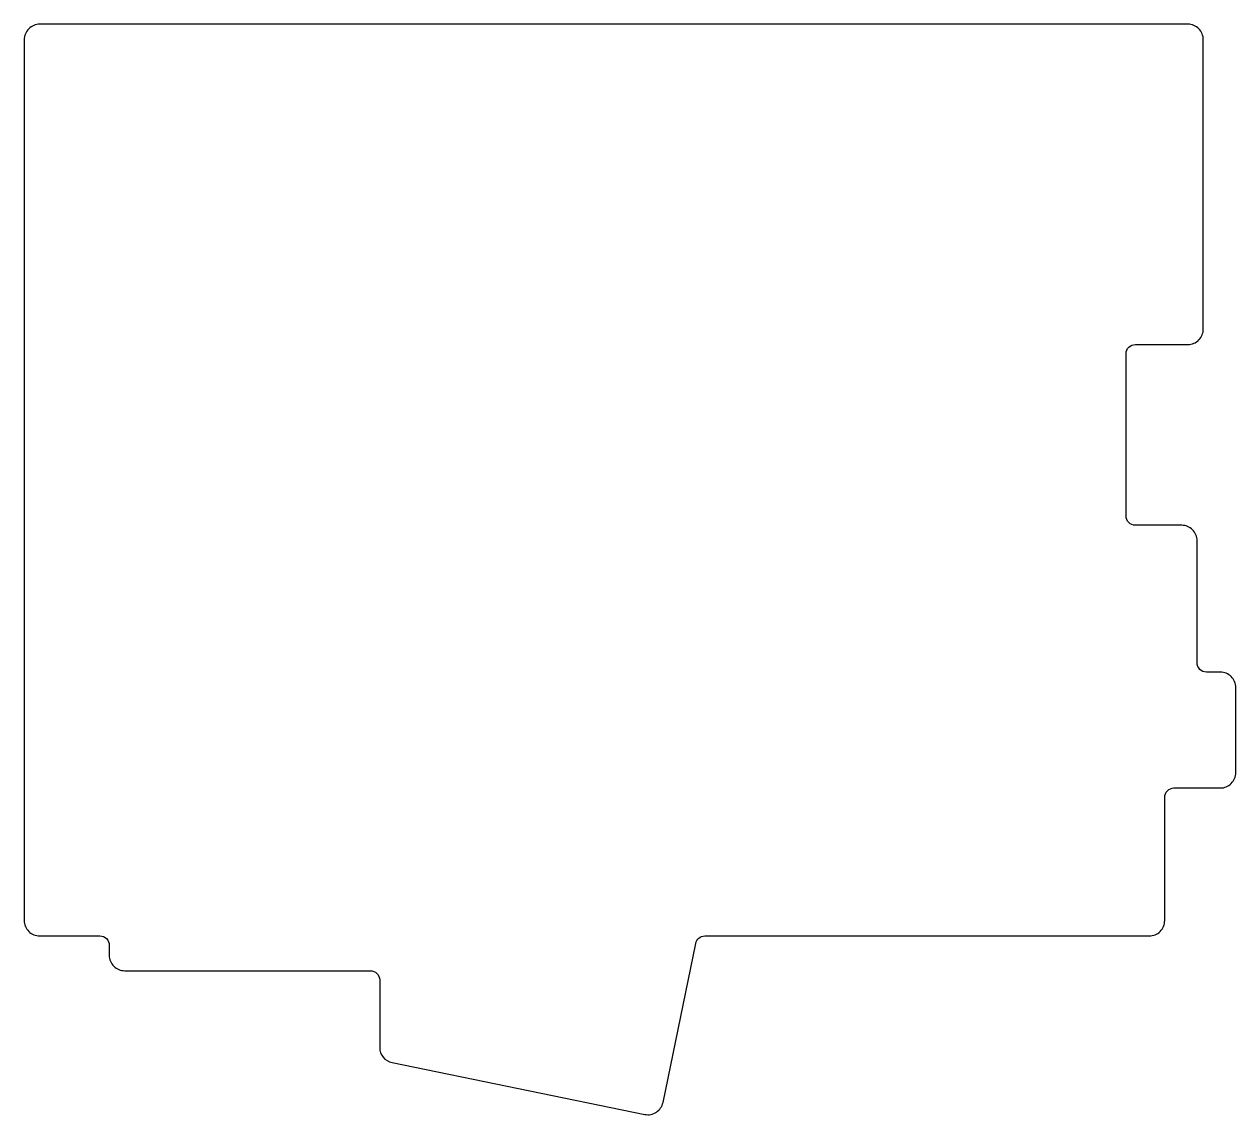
# Model space of a CAD drawing. Header units: millimetres. Extents: x -214 to -57, y -137 to 4.
import ezdxf

# ---------------------------------------------------------------- set-up
doc = ezdxf.new("R2010")
doc.units = ezdxf.units.MM
doc.layers.get('0').update_dxf_attribs({"linetype": 'CONTINUOUS'})

msp = doc.modelspace()

# ---------------------------------------------------------------- linework, layer by layer
msp.add_lwpolyline([(-213.73, 2.37), (-213.73, -111.63, 0.414214), (-211.73, -113.63), (-203.93, -113.63, -0.414214), (-202.73, -114.83), (-202.73, -116.13, 0.414214), (-200.73, -118.13), (-168.93, -118.13, -0.414214), (-167.73, -119.33), (-167.73, -128.06, 0.356084), (-166.13, -130.02), (-133.42, -136.73, 0.414214), (-131.06, -135.18), (-126.83, -114.59, -0.356084), (-125.65, -113.63), (-68.13, -113.63, 0.414214), (-66.13, -111.63), (-66.13, -95.68, -0.414214), (-64.93, -94.48), (-58.93, -94.48, 0.414214), (-56.93, -92.48), (-56.93, -81.48, 0.414214), (-58.93, -79.48), (-60.73, -79.48, -0.414214), (-61.93, -78.28), (-61.93, -62.48, 0.414214), (-63.93, -60.48), (-69.93, -60.48, -0.414214), (-71.13, -59.28), (-71.13, -38.28, -0.414214), (-69.93, -37.08), (-63.13, -37.08, 0.414214), (-61.13, -35.08), (-61.13, 2.37, 0.414214), (-63.13, 4.37), (-211.73, 4.37, 0.414214)], format="xyb", close=True)

doc.saveas('drawing.dxf')
